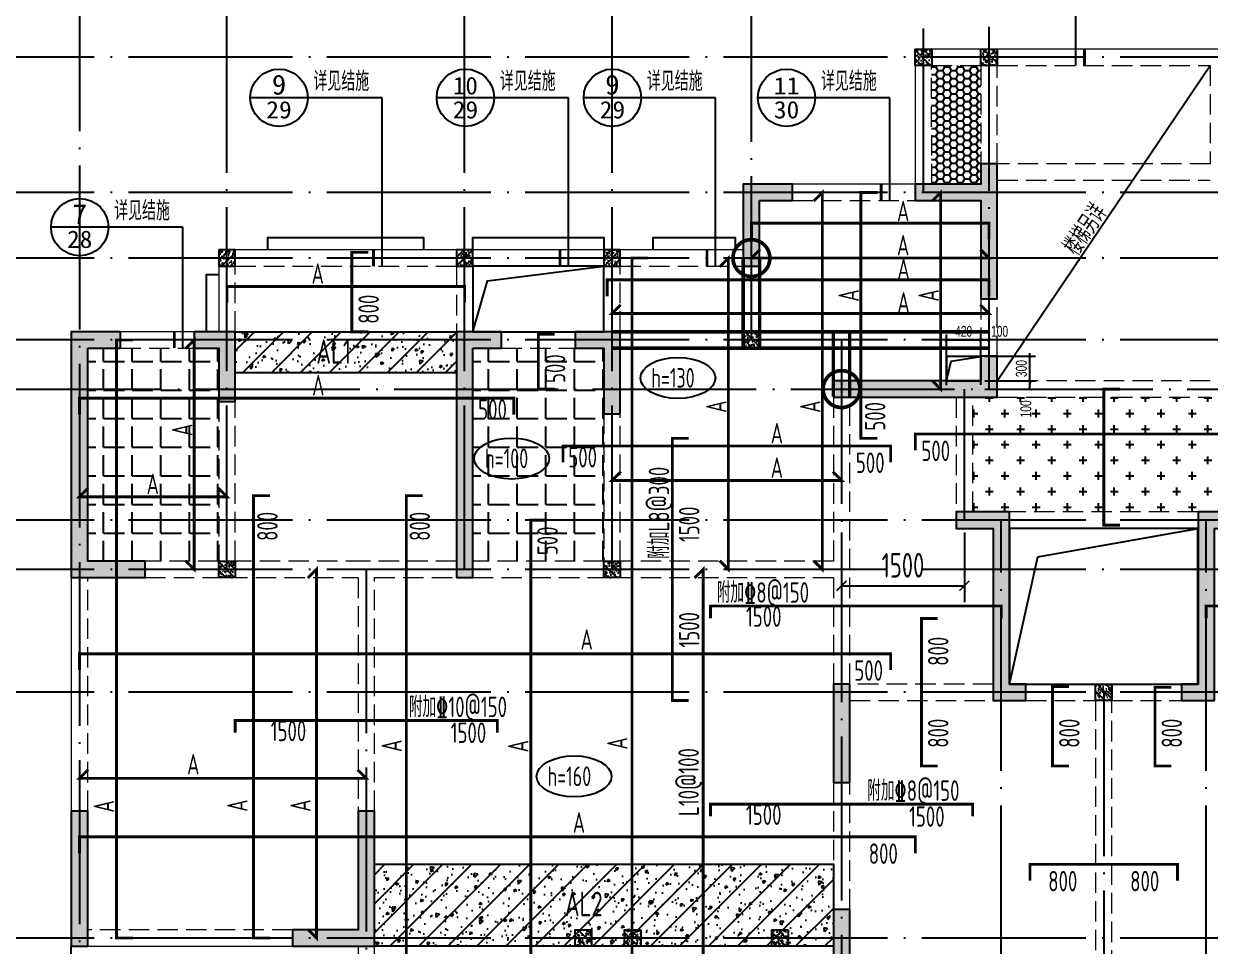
# Model space of a CAD drawing. Extents: x -461650 to 361314, y 245336 to 769729.
# Drawn here: x -11996 to 2484, y 574595 to 585855 of the extents above; entities that cross this region are included whole.
import ezdxf
from ezdxf.enums import TextEntityAlignment as Align

# ---------------------------------------------------------------- set-up
doc = ezdxf.new("R2010")
doc.units = 0
doc.header["$LTSCALE"] = 1000
doc.linetypes.add('DASH', pattern=[0.35, 0.25, -0.1])
doc.linetypes.add('DOTE', pattern=[2.42, 2, -0.2, 0.02, -0.2])
doc.layers.get('0').update_dxf_attribs({"linetype": 'CONTINUOUS'})
doc.layers.get('DEFPOINTS').update_dxf_attribs({"linetype": 'CONTINUOUS'})
doc.layers.add('+公共字体', color=7, linetype='CONTINUOUS', lineweight=20)
for name, color, linetype in [('A-DOTE', 10, 'DOTE'), ('BEAM', 4, 'DASH'), ('DIM_IDEN', 67, 'CONTINUOUS'), ('PUB_TEXT', 2, 'CONTINUOUS'), ('ROOF', 183, 'CONTINUOUS'), ('S-B板填充', 251, 'CONTINUOUS'), ('S-B板标注', 3, 'CONTINUOUS'), ('S-B板边线', 2, 'CONTINUOUS'), ('S-B板配筋', 6, 'CONTINUOUS'), ('S-B板配筋号', 7, 'CONTINUOUS'), ('S-C承台编号', 6, 'CONTINUOUS'), ('S-D洞口', 4, 'CONTINUOUS'), ('S-D洞口标注', 3, 'CONTINUOUS'), ('S-L主梁线', 4, 'DASH'), ('S-Q墙填充', 252, 'CONTINUOUS'), ('S-Q墙实线', 6, 'CONTINUOUS'), ('S-Q墙标注', 3, 'CONTINUOUS'), ('S-板正筋', 2, 'CONTINUOUS'), ('S-构造柱', 212, 'CONTINUOUS'), ('TEXT', 2, 'CONTINUOUS'), ('水平筋标注', 7, 'CONTINUOUS'), ('看线', 251, 'CONTINUOUS')]:
    doc.layers.add(name, color=color, linetype=linetype)
doc.layers.add('配箍校核', color=34, linetype='CONTINUOUS', plot=False)
doc.styles.add('_TCH_AXIS', font='COMPLEX', dxfattribs={"bigfont": 'GBCBIG'})
doc.styles.add('_TCH_LABEL', font='simhei.ttf')
doc.styles.add('TSSD_REIN', font='tssdeng.shx', dxfattribs={"width": 0.7, "height": 300, "bigfont": 'tssdchn.shx'})
doc.styles.add('结构文字', font='zstxt.shx', dxfattribs={"width": 0.7, "bigfont": 'zshz.shx'})
doc.dimstyles.new('STRUCK', dxfattribs={"dimtxt": 400, "dimasz": 121, "dimexe": 200, "dimexo": 150, "dimgap": 115, "dimtad": 1, "dimdec": 0, "dimdsep": 46, "dimtxsty": '结构文字', "dimblk": 'ARCHTICK', "dimcen": 400, "dimclrd": 3, "dimclre": 3, "dimclrt": 7, "dimadec": 0, "dimazin": 0, "dimtfac": 1, "dimtdec": 0, "dimtix": 1, "dimtmove": 2, "dimatfit": 3, "dimldrblk": '_DIMX', "dimfxl": 0, "dimtolj": 1, "dimtzin": 0, "dimarcsym": 0})
doc.dimstyles.new('STRUCK30', dxfattribs={"dimscale": 0.33333, "dimtxt": 400, "dimasz": 121, "dimexe": 200, "dimexo": 150, "dimgap": 115, "dimtad": 1, "dimdec": 0, "dimdsep": 46, "dimtxsty": '结构文字', "dimblk": 'ARCHTICK', "dimcen": 400, "dimclrd": 3, "dimclre": 3, "dimclrt": 7, "dimadec": 0, "dimazin": 0, "dimtfac": 1, "dimtdec": 0, "dimtix": 1, "dimtmove": 2, "dimatfit": 3, "dimldrblk": '_DIMX', "dimfxl": 0, "dimtolj": 1, "dimtzin": 0, "dimarcsym": 0})

# ---------------------------------------------------------------- blocks, each defined once
blk = doc.blocks.new('20210726.16395156')
at = {"layer": 'A-DOTE'}
for p, q in [((4600, 18249.9), (4600, 3600)), ((6400, 10900), (6400, 18249.9)), ((9300, 10900), (9300, 18249.9)), ((11100, 10900), (11100, 18249.9)), ((12800, 13700), (12800, 18249.9)), ((14900, 15500), (14900, 18249.9)), ((15700, 13100.3), (15700, 18249.9)), ((55600, 17150), (3600, 17150)), ((55600, 15500), (3600, 15500)), ((55600, 14700), (3600, 14700)), ((55600, 13700), (3600, 13700)), ((13900.2, 13700), (13900, 3600)), ((3600, 13100.3), (55600, 13100.3)), ((15400, 11500), (15400, 13100)), ((55600, 11500), (3600, 11500)), ((15850, 3600), (15850, 11500)), ((18350, 3600), (18350, 11500)), ((55600, 10900), (3600, 10900)), ((8100, 10900), (8100, 3600)), ((55600, 9400), (3600, 9400)), ((17100, 9400), (17100, 3600)), ((55600, 6400), (3600, 6400))]:
    blk.add_line(p, q, dxfattribs=at)
blk = doc.blocks.new('20210729.03501652')
at = {"layer": '看线', "color": 202, "ltscale": 0.5}
for points in [[(1800, 10900), (1800, 11050), (3700, 11050), (3700, 10900)], [(4300, 10900), (4300, 11050), (5900, 11050), (5900, 10900)], [(6500, 10900), (6500, 11050), (7500, 11050), (7500, 10900)], [(1050, 9900), (1050, 10600), (1200, 10600)]]:
    blk.add_lwpolyline(points, dxfattribs=at)
blk = doc.blocks.new('20210729.04150611')
at = {"layer": 'S-B板边线'}
blk.add_lwpolyline([(-28155, -31892), (-28155, -31893), (-29005, -31893), (-29005, -30693), (-31655, -30693), (-31655, -30093)], dxfattribs=at)
blk = doc.blocks.new('_ArchTick')
at = {"color": 0, "linetype": 'ByBlock', "const_width": 0.15}
blk.add_lwpolyline([(-0.5, -0.5), (0.5, 0.5)], dxfattribs=at)
blk = doc.blocks.new('*D2952')
at = {"layer": 'DEFPOINTS', "color": 0}
for p in [(-316, 581796), (284, 581796), (-316, 581496)]:
    blk.add_point(p, dxfattribs=at)
at = {"layer": 'S-D洞口标注', "color": 3, "lineweight": -2}
for p, q in [((284, 581796), (284, 581836)), ((-266, 581796), (351, 581796)), ((284, 581496), (284, 581796)), ((-266, 581496), (351, 581496)), ((284, 581496), (284, 581455))]:
    blk.add_line(p, q, dxfattribs=at)
at = {"layer": 'S-D洞口标注', "color": 3, "lineweight": -2, "xscale": 40.33293, "yscale": 40.33293, "zscale": 40.33293}
for p, rotation in [((284, 581796), 270), ((284, 581496), 90)]:
    blk.add_blockref('_ArchTick', p, dxfattribs=dict(at, rotation=rotation))
at = {"layer": 'S-D洞口标注', "color": 7, "insert": (179, 581646), "char_height": 133.3, "attachment_point": 5, "rotation": 90, "style": '结构文字'}
blk.add_mtext('\\A1;300', dxfattribs=at)
blk = doc.blocks.new('_DIMX')
blk.add_line((-150, 0), (150, 0))
at = {"const_width": 50}
blk.add_lwpolyline([(-70, -70), (70, 70)], dxfattribs=at)
blk = doc.blocks.new('*D2953')
at = {"layer": 'DEFPOINTS', "color": 0}
for p in [(-316, 581995), (-736, 581395), (-316, 581396)]:
    blk.add_point(p, dxfattribs=at)
at = {"layer": 'S-D洞口标注', "color": 3, "lineweight": -2}
for p, q in [((-736, 581445), (-736, 582062)), ((-736, 581995), (-316, 581995)), ((-316, 581446), (-316, 582062))]:
    blk.add_line(p, q, dxfattribs=at)
at = {"layer": 'S-D洞口标注', "color": 3, "lineweight": -2, "xscale": 40.33293, "yscale": 40.33293, "zscale": 40.33293, "rotation": 180}
blk.add_blockref('_ArchTick', (-736, 581995), dxfattribs=at)
at = {"layer": 'S-D洞口标注', "color": 3, "lineweight": -2, "xscale": 40.33293, "yscale": 40.33293, "zscale": 40.33293}
blk.add_blockref('_ArchTick', (-316, 581995), dxfattribs=at)
at = {"layer": 'S-D洞口标注', "color": 7, "insert": (-526, 582100), "char_height": 133.3, "attachment_point": 5, "style": '结构文字'}
blk.add_mtext('\\A1;420', dxfattribs=at)
blk = doc.blocks.new('*D2954')
at = {"layer": 'DEFPOINTS', "color": 0}
for p in [(-216, 581995), (-316, 581396), (-216, 581396)]:
    blk.add_point(p, dxfattribs=at)
at = {"layer": 'S-D洞口标注', "color": 3, "lineweight": -2}
for p, q in [((-316, 581446), (-316, 582062)), ((-316, 581995), (-216, 581995)), ((-216, 581446), (-216, 582062))]:
    blk.add_line(p, q, dxfattribs=at)
at = {"layer": 'S-D洞口标注', "color": 3, "lineweight": -2, "xscale": 40.33293, "yscale": 40.33293, "zscale": 40.33293, "rotation": 180}
blk.add_blockref('_ArchTick', (-316, 581995), dxfattribs=at)
at = {"layer": 'S-D洞口标注', "color": 3, "lineweight": -2, "xscale": 40.33293, "yscale": 40.33293, "zscale": 40.33293}
blk.add_blockref('_ArchTick', (-216, 581995), dxfattribs=at)
at = {"layer": 'S-D洞口标注', "color": 7, "insert": (-87, 582100), "char_height": 133.3, "attachment_point": 5, "style": '结构文字'}
blk.add_mtext('\\A1;100', dxfattribs=at)
blk = doc.blocks.new('*D2955')
at = {"layer": 'DEFPOINTS', "color": 0}
for p in [(-316, 581496), (-316, 581396), (284, 581496)]:
    blk.add_point(p, dxfattribs=at)
at = {"layer": 'S-D洞口标注', "color": 3, "lineweight": -2}
for p, q in [((-266, 581496), (351, 581496)), ((-266, 581396), (351, 581396)), ((284, 581396), (284, 581496))]:
    blk.add_line(p, q, dxfattribs=at)
at = {"layer": 'S-D洞口标注', "color": 3, "lineweight": -2, "xscale": 40.33293, "yscale": 40.33293, "zscale": 40.33293}
for p, rotation in [((284, 581496), 90), ((284, 581396), 270)]:
    blk.add_blockref('_ArchTick', p, dxfattribs=dict(at, rotation=rotation))
at = {"layer": 'S-D洞口标注', "color": 7, "insert": (234, 581154), "char_height": 133.3, "attachment_point": 5, "rotation": 90, "style": '结构文字'}
blk.add_mtext('\\A1;100', dxfattribs=at)
blk = doc.blocks.new('20210803.22403995')
at = {"layer": '+公共字体', "color": 2, "const_width": 45}
for points in [[(-856038, -168387, 1), (-856038, -167937, 1), (-856038, -168387, -1)], [(-854938, -169986, 1), (-854938, -169536, 1), (-854938, -169986, -1)]]:
    blk.add_lwpolyline(points, format="xyb", dxfattribs=at)
blk = doc.blocks.new('20210807.15312791')
at = {"layer": 'S-Q墙填充'}
h = blk.add_hatch(color=252, dxfattribs=at)
h.dxf.hatch_style = 1
h.paths.add_polyline_path([(72216, 67840), (72216, 68190), (72016, 68190), (72016, 67940), (71216, 67940), (71216, 67740), (72016, 67740), (72016, 66540), (72216, 66540)])
h = blk.add_hatch(color=252, dxfattribs=at)
h.dxf.hatch_style = 1
h.paths.add_polyline_path([(69316, 67740), (69716, 67740), (69716, 67940), (69116, 67940), (69116, 66940), (69316, 66940)])
h = blk.add_hatch(color=252, dxfattribs=at)
h.dxf.hatch_style = 1
h.paths.add_polyline_path([(61116, 65940), (61516, 65940), (61516, 66140), (60916, 66140), (60916, 63140), (61816, 63140), (61816, 63340), (61116, 63340)])
h = blk.add_hatch(color=252, dxfattribs=at)
h.dxf.hatch_style = 1
h.paths.add_polyline_path([(62416, 65940), (62716, 65940), (62716, 65290), (62916, 65290), (62916, 66140), (62416, 66140)])
h = blk.add_hatch(color=252, dxfattribs=at)
h.dxf.hatch_style = 1
h.paths.add_polyline_path([(65816, 65940), (66166, 65940), (66166, 66140), (65616, 66140), (65616, 63140), (65816, 63140)])
h = blk.add_hatch(color=252, dxfattribs=at)
h.dxf.hatch_style = 1
h.paths.add_polyline_path([(67616, 66140), (67066, 66140), (67066, 65940), (67416, 65940), (67416, 65140), (67616, 65140)])
h = blk.add_hatch(color=252, dxfattribs=at)
h.dxf.hatch_style = 1
h.paths.add_polyline_path([(70216, 65340), (71816, 65340), (72216, 65340), (72216, 65840), (72016, 65840), (72016, 65540), (71816, 65540), (70216, 65540)])
h = blk.add_hatch(color=252, dxfattribs=at)
h.dxf.hatch_style = 1
h.paths.add_polyline_path([(72366, 61840), (72366, 63940), (71716, 63940), (71716, 63740), (72166, 63740), (72166, 61640), (72566, 61640), (72566, 61840)])
h = blk.add_hatch(color=252, dxfattribs=at)
h.dxf.hatch_style = 1
h.paths.add_polyline_path([(74866, 61640), (74866, 63740), (75316, 63740), (75316, 63940), (74666, 63940), (74666, 61840), (74466, 61840), (74466, 61640)])
h = blk.add_hatch(color=252, dxfattribs=at)
h.dxf.hatch_style = 1
h.paths.add_polyline_path([(70416, 60640), (70416, 61840), (70216, 61840), (70216, 60640)])
h = blk.add_hatch(color=252, dxfattribs=at)
h.dxf.hatch_style = 1
h.paths.add_polyline_path([(61116, 58640), (61116, 60290), (60916, 60290), (60916, 58640)])
h = blk.add_hatch(color=252, dxfattribs=at)
h.dxf.hatch_style = 1
h.paths.add_polyline_path([(64616, 60290), (64416, 60290), (64416, 58840), (63716, 58840), (63616, 58840), (63616, 58640), (63716, 58640), (64616, 58640)])
h = blk.add_hatch(color=252, dxfattribs=at)
h.dxf.hatch_style = 1
h.paths.add_polyline_path([(70216, 57440), (70966, 57440), (70966, 57640), (70416, 57640), (70416, 59090), (70216, 59090)])
at = {"layer": 'S-D洞口', "color": 5}
for points in [[(65816, 66140), (67416, 66140), (67416, 66940), (65816, 66940), (65816, 66140), (65993, 66762), (67416, 66940)], [(72366, 61840), (74666, 61840), (74666, 63740), (72366, 63740), (72366, 61840), (72712, 63393), (74666, 63740)]]:
    blk.add_lwpolyline(points, dxfattribs=at)
at = {"layer": 'S-L主梁线', "linetype": 'ByBlock', "lineweight": 18}
for p, q in [((72116, 69590), (71215, 69589)), ((71215, 69589), (71216, 67940)), ((74915, 69590), (72116, 69590)), ((71216, 67940), (69716, 67940)), ((62716, 67140), (62716, 66140)), ((65716, 67140), (62716, 67140)), ((67516, 67140), (65716, 67140)), ((69116, 67140), (67516, 67140)), ((65816, 66940), (67416, 66940)), ((65816, 66140), (65816, 66940)), ((67416, 66940), (67416, 66140)), ((62416, 66140), (61516, 66140)), ((67066, 66140), (66166, 66140)), ((72366, 63740), (74666, 63740)), ((60916, 63140), (60916, 60290)), ((73516, 61840), (72566, 61840)), ((74466, 61840), (73516, 61840)), ((61116, 58640), (63616, 58640))]:
    blk.add_line(p, q, dxfattribs=at)
at = {"layer": 'S-L主梁线', "linetype": 'DASH', "lineweight": 18}
for p, q in [((71415, 69389), (72016, 69390)), ((71416, 67940), (71415, 69389)), ((72016, 69390), (72016, 68190)), ((72216, 69390), (74815, 69390)), ((72216, 68190), (72216, 69390)), ((74815, 69390), (74816, 68190)), ((74816, 68190), (72216, 68190)), ((72216, 67990), (74816, 67990)), ((69716, 67740), (71216, 67740)), ((62916, 66940), (65616, 66940)), ((62916, 66140), (62916, 66940)), ((65616, 66940), (65616, 66140)), ((67616, 66940), (69116, 66940)), ((67616, 66140), (67616, 66940)), ((72016, 66540), (72016, 65840)), ((72216, 65840), (72216, 66540)), ((61516, 65940), (62416, 65940)), ((66166, 65940), (67066, 65940)), ((74816, 65540), (72216, 65540)), ((70216, 65340), (70216, 63340)), ((70416, 63240), (70416, 65340)), ((71716, 65340), (71716, 63940)), ((71916, 63940), (71916, 65340)), ((72216, 65340), (74816, 65340)), ((62716, 65290), (62716, 63340)), ((62916, 63340), (62916, 65290)), ((67416, 65140), (67416, 63340)), ((67616, 63340), (67616, 65140)), ((74666, 63940), (72366, 63940)), ((62716, 63340), (61816, 63340)), ((64516, 63340), (62916, 63340)), ((65616, 63340), (64516, 63340)), ((67416, 63340), (65816, 63340)), ((70216, 63340), (67616, 63340)), ((61116, 60290), (61116, 63140)), ((61816, 63140), (62816, 63140)), ((62816, 63140), (64416, 63140)), ((64416, 63140), (64416, 60290)), ((64616, 63140), (65616, 63140)), ((64616, 60290), (64616, 63140)), ((65816, 63140), (67516, 63140)), ((67516, 63140), (70216, 63140)), ((70216, 63140), (70216, 61840)), ((70416, 61840), (70416, 63240)), ((72166, 61840), (70416, 61840)), ((70416, 61640), (72166, 61640)), ((72566, 61640), (73416, 61640)), ((73416, 61640), (73416, 57640)), ((73616, 57640), (73616, 61640)), ((73616, 61640), (74466, 61640)), ((70216, 60640), (70216, 59090)), ((70416, 59090), (70416, 60640)), ((63616, 58840), (61116, 58840)), ((64416, 58640), (64416, 57040)), ((64616, 57040), (64616, 58640))]:
    blk.add_line(p, q, dxfattribs=at)
at = {"layer": 'S-Q墙实线'}
for points in [[(72216, 67840), (72216, 68190), (72016, 68190), (72016, 67940), (71216, 67940), (71216, 67740), (72016, 67740), (72016, 66540), (72216, 66540), (72216, 67840)], [(63716, 58840), (63616, 58840), (63616, 58640), (63716, 58640), (64616, 58640), (64616, 60290), (64416, 60290), (64416, 58840), (63716, 58840)]]:
    blk.add_lwpolyline(points, dxfattribs=at)
for points in [[(69316, 67740), (69716, 67740), (69716, 67940), (69116, 67940), (69116, 66940), (69316, 66940)], [(61116, 65940), (61516, 65940), (61516, 66140), (60916, 66140), (60916, 63140), (61816, 63140), (61816, 63340), (61116, 63340)], [(62416, 65940), (62716, 65940), (62716, 65290), (62916, 65290), (62916, 66140), (62416, 66140)], [(65816, 65940), (66166, 65940), (66166, 66140), (65616, 66140), (65616, 63140), (65816, 63140)], [(67616, 66140), (67066, 66140), (67066, 65940), (67416, 65940), (67416, 65140), (67616, 65140)], [(70216, 65340), (71816, 65340), (72216, 65340), (72216, 65840), (72016, 65840), (72016, 65540), (71816, 65540), (70216, 65540)], [(72366, 61840), (72366, 63940), (71716, 63940), (71716, 63740), (72166, 63740), (72166, 61640), (72566, 61640), (72566, 61840)], [(74866, 61640), (74866, 63740), (75316, 63740), (75316, 63940), (74666, 63940), (74666, 61840), (74466, 61840), (74466, 61640)], [(70416, 60640), (70416, 61840), (70216, 61840), (70216, 60640)], [(61116, 58640), (61116, 60290), (60916, 60290), (60916, 58640)], [(70216, 57440), (70966, 57440), (70966, 57640), (70416, 57640), (70416, 59090), (70216, 59090)]]:
    blk.add_lwpolyline(points, close=True, dxfattribs=at)
blk = doc.blocks.new('20210730.02141516')
at = {"layer": 'S-构造柱'}
h = blk.add_hatch(dxfattribs=at)
h.set_pattern_fill('ARMORED', color=256, scale=15, angle=-90, style=0)
h.set_pattern_definition([(320, (-154189.41, 3278673.45), (-9.4128202, -107.5890274), [11.25, -123.75]), (265, (-154189.41, 3278673.45), (112.82882, 20.8127), [9, -99]), (10.4514, (-154190.19, 3278664.49), (103.4159313, -86.7764073), [9.5610285, -105.1713168]), (316.1842, (-154159.41, 3278673.45), (-24.827852, -160.0861573), [16.875, -185.625]), (6.6356, (-154161.48, 3278660.11), (146.117681, -140.199406), [14.341543, -157.75695]), (261.1842, (-154159.41, 3278673.45), (146.11779, -140.199292), [13.5, -148.5]), (291, (-154166.91, 3278658.45), (-60.3928336, -89.5360578), [11.25, -123.75]), (236, (-154166.91, 3278658.45), (108.7725068, -36.4972998), [9, -99]), (341.4514, (-154171.94, 3278650.99), (48.3795745, -126.0333943), [9.5610285, -105.1713168]), (307.5, (-154189.41, 3278673.454), (49.93407807, -1.8239783), [0, -97.8, 0, -100.5, 0, -99.375]), (277.5, (-154189.41, 3278673.454), (59.1617568, -39.4604306), [0, -57.3, 0, -95.55, 0, -37.875]), (237.5, (-154189.41, 3278706.904), (-3.38323076, -80.07336543), [0, -37.5, 0, -117, 0, -155.25]), (227.5, (-154189.41, 3278721.904), (15.0157473, -87.4779254), [0, -48.75, 0, -77.7, 0, -110.25]), (315, (-154189.41, 3278673.454), (53.0330086, 53.0330086), [])])
h.paths.add_polyline_path([(200, 200), (200, 0), (0, 0), (0, 200)])
blk.add_lwpolyline([(200, 200), (200, 0), (0, 0), (0, 200)], close=True, dxfattribs=at)
blk = doc.blocks.new('20210809.18285270')
at = {"layer": 'ROOF', "rotation": 359.9999999538236}
for p in [(10300, 12550), (11100, 12550), (8200, 9100)]:
    blk.add_blockref('20210730.02141516', p, dxfattribs=at)
at = {"layer": 'ROOF', "xscale": -1}
for p in [(2000, 10100), (4900, 10100), (6700, 10100)]:
    blk.add_blockref('20210730.02141516', p, dxfattribs=at)
at = {"layer": 'ROOF'}
for p in [(1800, 6300), (6500, 6300), (12500, 4800), (6150, 1800), (6750, 1800), (8550, 1800)]:
    blk.add_blockref('20210730.02141516', p, dxfattribs=at)
blk = doc.blocks.new('*D431')
at = {"layer": 'DEFPOINTS', "color": 0}
for p in [(-205458, -4859), (-203959, -4859), (-203959, -5659)]:
    blk.add_point(p, dxfattribs=at)
at = {"layer": 'S-Q墙标注', "color": 3, "lineweight": -2}
for p, q in [((-205458, -5009), (-205458, -5859)), ((-203959, -5009), (-203959, -5859)), ((-205458, -5659), (-203959, -5659))]:
    blk.add_line(p, q, dxfattribs=at)
at = {"layer": 'S-Q墙标注', "color": 3, "lineweight": -2, "xscale": 121, "yscale": 121, "zscale": 121, "rotation": 180}
blk.add_blockref('_ArchTick', (-205458, -5659), dxfattribs=at)
at = {"layer": 'S-Q墙标注', "color": 3, "lineweight": -2, "xscale": 121, "yscale": 121, "zscale": 121}
blk.add_blockref('_ArchTick', (-203959, -5659), dxfattribs=at)
at = {"layer": 'S-Q墙标注', "color": 7, "insert": (-204709, -5409), "char_height": 300, "attachment_point": 5, "style": 'TSSD_REIN'}
blk.add_mtext('\\A1;1500', dxfattribs=at)
blk = doc.blocks.new('20210810.07360379')
at = {"layer": 'DIM_IDEN'}
for p, q in [((12508, 14555), (12508, 15853)), ((3132, 14161), (2432, 14161)), ((4041, 14161), (3132, 14161)), ((4041, 12105), (4041, 14161)), ((5407, 14161), (4707, 14161)), ((6316, 14161), (5407, 14161)), ((6316, 12105), (6316, 14161)), ((7201, 14161), (6501, 14161)), ((8110, 14161), (7201, 14161)), ((8110, 12105), (8110, 14161)), ((9326, 14161), (8626, 14161)), ((10235, 14161), (9326, 14161)), ((10235, 12905), (10235, 14161)), ((700, 12581), (0, 12581)), ((1609, 12581), (700, 12581)), ((1609, 11105), (1609, 12581))]:
    blk.add_line(p, q, dxfattribs=at)
at = {"layer": 'DIM_IDEN', "const_width": 35}
for points in [[(12613, 14555), (12613, 14755)], [(10130, 12905), (10130, 13105)], [(3936, 12105), (3936, 12305)], [(6211, 12105), (6211, 12305)], [(8005, 12105), (8005, 12305)], [(1504, 11105), (1504, 11305)]]:
    blk.add_lwpolyline(points, dxfattribs=at)
at = {"layer": 'DIM_IDEN'}
for centre in [(2782, 14161), (5057, 14161), (6851, 14161), (8976, 14161), (350, 12581)]:
    blk.add_circle(centre, 350, dxfattribs=at)
at = {"layer": 'PUB_TEXT', "style": '_TCH_AXIS'}
for p in [(3202, 14245), (5477, 14245), (7271, 14245), (9396, 14245), (770, 12665)]:
    blk.add_text('详见结施', height=236.3, dxfattribs=at).set_placement(p)
at = {"layer": 'PUB_TEXT', "style": '_TCH_LABEL'}
for s, height, width, p, p2 in [('9', 242, 1.011364, (2694, 14200), (2870, 14200)), ('10', 213.8, 0.988889, (4905, 14202), (5209, 14202)), ('9', 242, 1.011364, (6763, 14200), (6939, 14200)), ('11', 210.8, 1.034884, (8819, 14202), (9133, 14202)), ('29', 211.6, 1.022989, (2626, 13909), (2938, 13909)), ('29', 211.6, 1.022989, (4902, 13909), (5213, 13909)), ('29', 211.6, 1.022989, (6696, 13909), (7007, 13909)), ('30', 212, 1.017143, (8821, 13909), (9131, 13909)), ('7', 241, 1.053254, (259, 12620), (441, 12620)), ('28', 212.3, 1.011364, (196, 12328), (504, 12328))]:
    blk.add_text(s, height=height, dxfattribs=dict(at, width=width)).set_placement(p, p2, align=Align.FIT)
blk = doc.blocks.new('20210810.19092027')
at = {"layer": 'S-Q墙标注'}
dim = blk.add_linear_dim(base=(96017.8, 61274), p1=(94518, 62074), p2=(96017.8, 62074), dimstyle='STRUCK', override={"dimtxt": 300, "dimgap": 100, "dimtxsty": 'TSSD_REIN'}, dxfattribs=at)
dim.commit()
dim.dimension.update_dxf_attribs({"geometry": '*D431', "text_midpoint": (95267.9, 61524), "insert": (299976.5, 66933)})

msp = doc.modelspace()

# ---------------------------------------------------------------- hatches: boundary and pattern name
at = {"layer": 'BEAM', "linetype": 'ByBlock'}
h = msp.add_hatch(dxfattribs=at)
h.set_pattern_fill('ARMORED', color=252, scale=50, angle=180, style=0)
h.set_pattern_definition([(230, (-227186.93, 2496016.55), (-358.63009, 31.376067), [37.5, -412.5]), (175, (-227186.93, 2496016.55), (69.37567, -376.09607), [30, -330]), (280.4514, (-227216.8, 2496019.16), (-289.25469, -344.71977), [31.870095, -350.571056]), (226.1842, (-227186.93, 2495916.55), (-533.62052, 82.75951), [56.25, -618.75]), (276.6356, (-227231.4, 2495923.44), (-467.33135, -487.05894), [47.80514, -525.8565]), (171.1842, (-227186.9, 2495916.55), (-467.33097, -487.0593), [45, -495]), (201, (-227236.93, 2495941.55), (-298.453526, 201.309445), [37.5, -412.5]), (146, (-227236.93, 2495941.55), (-121.657666, -362.57502), [30, -330]), (251.4514, (-227261.8, 2495958.32), (-420.111314, -161.26525), [31.870095, -350.571056]), (217.5, (-227186.93, 2496016.55), (-6.079928, -166.446927), [0, -326, 0, -335, 0, -331.25]), (187.5, (-227186.93, 2496016.55), (-131.534769, -197.205856), [0, -191, 0, -318.5, 0, -126.25]), (147.5, (-227075.43, 2496016.55), (-266.911218, 11.277436), [0, -125, 0, -390, 0, -517.5]), (137.5, (-227025.43, 2496016.55), (-291.593085, -50.05249), [0, -162.5, 0, -259, 0, -367.5]), (225, (-227186.93, 2496016.55), (176.776695, -176.776695), [])])
h.paths.add_polyline_path([(-6715.8, 581595.24), (-9415.79, 581595.24), (-9415.79, 582095.24), (-6715.8, 582095.24)])
h = msp.add_hatch(dxfattribs=at)
h.set_pattern_fill('ARMORED', color=252, scale=50, angle=180, style=0)
h.set_pattern_definition([(230, (-225386.93, 2489016.55), (-358.63009, 31.376067), [37.5, -412.5]), (175, (-225386.93, 2489016.55), (69.37567, -376.09607), [30, -330]), (280.4514, (-225416.8, 2489019.16), (-289.25469, -344.71977), [31.870095, -350.571056]), (226.1842, (-225386.93, 2488916.55), (-533.62052, 82.75951), [56.25, -618.75]), (276.6356, (-225431.4, 2488923.44), (-467.33135, -487.05894), [47.80514, -525.8565]), (171.1842, (-225386.9, 2488916.55), (-467.33097, -487.0593), [45, -495]), (201, (-225436.93, 2488941.55), (-298.453526, 201.309445), [37.5, -412.5]), (146, (-225436.93, 2488941.55), (-121.657666, -362.57502), [30, -330]), (251.4514, (-225461.8, 2488958.32), (-420.111314, -161.26525), [31.870095, -350.571056]), (217.5, (-225386.93, 2489016.55), (-6.079928, -166.446927), [0, -326, 0, -335, 0, -331.25]), (187.5, (-225386.93, 2489016.55), (-131.534769, -197.205856), [0, -191, 0, -318.5, 0, -126.25]), (147.5, (-225275.43, 2489016.55), (-266.911218, 11.277436), [0, -125, 0, -390, 0, -517.5]), (137.5, (-225225.43, 2489016.55), (-291.593085, -50.05249), [0, -162.5, 0, -259, 0, -367.5]), (225, (-225386.93, 2489016.55), (176.776695, -176.776695), [])])
h.paths.add_polyline_path([(-2115.79, 574595.24), (-7715.79, 574595.24), (-7715.79, 575595.24), (-2115.79, 575595.24)])
at = {"layer": 'S-B板填充', "linetype": 'ByBlock'}
h = msp.add_hatch(dxfattribs=at)
h.set_pattern_fill('HONEY', color=252, scale=17.142857, style=0)
h.set_pattern_definition([(0, (54762.814, 401308.696), (81.642857, 47.136514), [54.42857, -108.857143]), (120, (54762.814, 401308.696), (-81.642847, 47.136531), [54.42857, -108.857143]), (60, (54762.814, 401308.696), (1e-05, 94.273045), [-108.857143, 54.42857])])
h.paths.add_polyline_path([(-915.95, 583895.23), (-315.81, 583895.23), (-315.81, 585345.1), (-915.95, 585345.1)])
at = {"layer": 'S-B板填充'}
h = msp.add_hatch(dxfattribs=at)
h.set_pattern_fill('ANGLE', color=252, scale=50, style=0)
h.set_pattern_definition([(0, (86418.14, 433651.37), (0, 349.25), [254, -95.25]), (90, (86418.14, 433651.37), (-349.25, 2e-14), [254, -95.25])])
h.paths.add_polyline_path([(-11215.81, 581895.23), (-9615.79, 581895.23), (-9615.79, 579295.24), (-11215.81, 579295.24)])
h = msp.add_hatch(dxfattribs=at)
h.set_pattern_fill('ANGLE', color=252, scale=50, style=0)
h.set_pattern_definition([(0, (91118.13, 433651.37), (0, 349.25), [254, -95.25]), (90, (91118.13, 433651.37), (-349.25, 2e-14), [254, -95.25])])
h.paths.add_polyline_path([(-6515.81, 581895.23), (-4915.79, 581895.23), (-4915.79, 579295.24), (-6515.81, 579295.24)])
h = msp.add_hatch(dxfattribs=at)
h.set_pattern_fill('CROSS', color=252, scale=30, style=0)
h.set_pattern_definition([(0, (86418.14, 433651.37), (190.5, 190.5), [95.25, -285.75]), (90, (86465.76, 433603.74), (-190.5, 190.5), [95.25, -285.75])])
h.paths.add_polyline_path([(-415.87, 581295.5), (2784.07, 581295.5), (2784.07, 579895.23), (-415.87, 579895.23)])

# ---------------------------------------------------------------- linework, layer by layer
at = {"layer": 'BEAM', "linetype": 'ByBlock'}
for points in [[(-6715.8, 581595.24), (-9415.79, 581595.24), (-9415.79, 582095.24), (-6715.8, 582095.24)], [(-2115.79, 574595.24), (-7715.79, 574595.24), (-7715.79, 575595.24), (-2115.79, 575595.24)]]:
    msp.add_lwpolyline(points, close=True, dxfattribs=at)
at = {"layer": 'S-B板标注'}
for centre in [(-4013.12, 581531.15), (-6041.88, 580548.31), (-5279.21, 576668.19)]:
    msp.add_ellipse(centre, major_axis=(-457.33, 0), ratio=0.54724159, dxfattribs=at)
at = {"layer": 'S-B板配筋', "lineweight": 35, "const_width": 35}
for points in [[(-2355.86, 579301.3), (-2249.79, 579195.23), (-2249.79, 583795.23), (-2355.86, 583689.17)], [(-1580.61, 580795.5), (-1780.61, 580795.5), (-1780.61, 583795.23), (-1580.61, 583795.23)], [(-911.65, 581501.57), (-805.58, 581395.5), (-805.58, 583795.23), (-911.65, 583689.17)], [(-3115.82, 583221.62), (-3115.82, 583421.62), (-215.82, 583421.62), (-215.82, 583221.62)], [(-7791.9, 582095.23), (-7991.9, 582095.23), (-7991.9, 583065.23), (-7791.9, 583065.23)], [(-4372.75, 572895.4), (-4572.75, 572895.4), (-4572.75, 582995.23), (-4372.75, 582995.23)], [(-3502.64, 579301.3), (-3396.57, 579195.23), (-3396.57, 582995.23), (-3502.64, 582889.17)], [(-3009.75, 583101.3), (-3115.82, 582995.23), (-215.82, 582995.23), (-321.88, 583101.3)], [(-4875.79, 582528.59), (-4875.79, 582728.59), (-215.8, 582728.59), (-215.8, 582528.59)], [(-9515.81, 582448.68), (-9515.81, 582648.68), (-6615.81, 582648.71), (-6615.81, 582448.71)], [(-4709.74, 582424.6), (-4815.8, 582318.54), (-215.82, 582318.53), (-321.88, 582424.59)], [(-10663.2, 574695.23), (-10863.2, 574695.23), (-10863.2, 581995.23), (-10663.2, 581995.23)], [(-10021.79, 579301.3), (-9915.72, 579195.23), (-9915.72, 581995.23), (-10021.79, 581889.17)], [(-5515.79, 581395.23), (-5715.79, 581395.23), (-5715.79, 582065.23), (-5515.79, 582065.23)], [(1384.2, 579735.23), (1184.2, 579735.23), (1184.2, 581395.5), (1384.2, 581395.5)], [(-11315.82, 581084.89), (-11315.82, 581284.89), (-6015.79, 581284.89), (-6015.79, 581084.89)], [(-3880.18, 577595.24), (-4080.18, 577595.24), (-4080.18, 580795.24), (-3880.18, 580795.24)], [(-1115.87, 580647.2), (-1115.87, 580847.2), (3484.07, 580847.2), (3484.07, 580647.2)], [(-5415.79, 580501.63), (-5415.79, 580701.63), (-1415.8, 580701.64), (-1415.8, 580501.64)], [(-4709.74, 580386.86), (-4815.81, 580280.79), (-2015.64, 580280.79), (-2121.7, 580386.86)], [(-11209.74, 580187.15), (-11315.8, 580081.08), (-9515.8, 580081.08), (-9621.87, 580187.15)], [(-8992.73, 574695.23), (-9192.73, 574695.23), (-9192.73, 580095.24), (-8992.73, 580095.24)], [(-7126.97, 572895.4), (-7326.97, 572895.4), (-7326.96, 580095.24), (-7126.96, 580095.24)], [(-5608.46, 572895.4), (-5808.46, 572895.4), (-5808.46, 579795.24), (-5608.46, 579795.24)], [(-8528.56, 574801.3), (-8422.5, 574695.23), (-8422.5, 579195.23), (-8528.56, 579089.17)], [(-3810.17, 573001.46), (-3704.1, 572895.4), (-3704.1, 579195.24), (-3810.17, 579089.17)], [(-3615.8, 578597.57), (-3615.8, 578747.57), (-65.8, 578747.57), (-65.8, 578597.57)], [(5984.22, 578597.57), (5984.22, 578747.57), (2434.22, 578747.57), (2434.22, 578597.57)], [(-840.8, 576795.23), (-1040.8, 576795.23), (-1040.8, 578595.23), (-840.8, 578595.23)], [(-1415.79, 577965.58), (-1415.79, 578165.58), (-11315.8, 578165.58), (-11315.8, 577965.58)], [(759.2, 576795.23), (559.2, 576795.23), (559.2, 577765.23), (759.2, 577765.23)], [(2009.2, 576795.23), (1809.2, 576795.23), (1809.2, 577755.23), (2009.2, 577755.23)], [(-9415.8, 577201.29), (-9415.8, 577351.29), (-6215.8, 577351.29), (-6215.8, 577201.29)], [(-11209.74, 576750.84), (-11315.8, 576644.77), (-7815.8, 576644.77), (-7921.87, 576750.84)], [(-3615.71, 576179.26), (-3615.71, 576329.26), (-415.71, 576329.26), (-415.71, 576179.26)], [(-1115.79, 575730.45), (-1115.79, 575930.45), (-11315.8, 575930.45), (-11315.8, 575730.45)], [(284.21, 575395.23), (284.21, 575595.23), (2084.21, 575595.23), (2084.21, 575395.23)]]:
    msp.add_lwpolyline(points, dxfattribs=at)
at = {"layer": 'S-B板配筋号', "color": 1}
msp.add_lwpolyline([(-115.81, 581495.5), (2483.71, 585345.23)], dxfattribs=at)
at = {"layer": 'S-D洞口', "color": 5}
for points in [[(-6515.8, 582095.23), (-4915.79, 582095.23), (-4915.79, 582895.23), (-6515.8, 582895.23), (-6515.8, 582095.23), (-6338.02, 582717.46), (-4915.79, 582895.23)], [(-735.81, 581495.5), (-315.81, 581495.5), (-315.81, 581795.5), (-735.81, 581795.5), (-735.81, 581495.5), (-677.47, 581737.17), (-315.81, 581795.5)], [(34.19, 577795.23), (2334.19, 577795.23), (2334.19, 579695.23), (34.19, 579695.23), (34.19, 577795.23), (381.02, 579348.41), (2334.19, 579695.23)]]:
    msp.add_lwpolyline(points, dxfattribs=at)
at = {"layer": 'S-板正筋', "color": 5, "linetype": 'DASH', "const_width": 42.86}
for points in [[(-3215.8, 582995.23), (-3215.81, 581895.23)], [(-3015.8, 582995.23), (-3015.81, 581895.23)], [(-215.79, 582095.23), (-4815.81, 582095.23)], [(-2115.8, 581304.78), (-2115.8, 582095.23)], [(-1915.79, 581304.78), (-1915.79, 582095.23)], [(-215.79, 581895.23), (-4815.81, 581895.23)]]:
    msp.add_lwpolyline(points, dxfattribs=at)

# ---------------------------------------------------------------- block references
msp.add_blockref('20210729.03501652', (-10815.83, 572195.23))
at = {"layer": 'A-DOTE'}
msp.add_blockref('20210726.16395156', (-15915.8, 568295.19), dxfattribs=at)
at = {"layer": 'PUB_TEXT'}
msp.add_blockref('20210810.07360379', (-11662.89, 570790.61), dxfattribs=at)
at = {"layer": 'S-B板边线'}
msp.add_blockref('20210729.04150611', (20239.55, 604687.77), dxfattribs=at)
at = {"layer": 'S-C承台编号'}
msp.add_blockref('20210803.22403995', (852922.33, 751156.77), dxfattribs=at)
at = {"layer": 'S-Q墙填充'}
msp.add_blockref('20210807.15312791', (-72331.45, 515955.69), dxfattribs=at)
at = {"layer": '水平筋标注'}
msp.add_blockref('20210810.19092027', (-96533.64, 517721.24), dxfattribs=at)
at = {"layer": '配箍校核'}
msp.add_blockref('20210809.18285270', (-11415.82, 572795.07), dxfattribs=at)

# ---------------------------------------------------------------- texts
at = {"layer": 'S-B板标注', "color": 7, "style": 'TSSD_REIN', "width": 0.7}
for s, p in [('h=130', (-4337.81, 581413.01)), ('h=100', (-6366.57, 580430.17)), ('h=160', (-5603.9, 576550.05))]:
    msp.add_text(s, height=240, dxfattribs=at).set_placement(p)
at = {"layer": 'S-B板配筋号', "color": 1, "style": 'TSSD_REIN', "width": 0.7}
for s, p in [('A', (-1339.33, 583444.03)), ('A', (-1339.33, 583027.09)), ('A', (-1334.52, 582740.08)), ('A', (-8483.04, 582680.55)), ('A', (-1334.52, 582330.03)), ('A', (-8476.64, 581316.75)), ('A', (-2880.21, 580733.49)), ('A', (-2880.21, 580312.65)), ('A', (-10496.53, 580112.94)), ('附加%%1328@150', (-3538.16, 578788.12)), ('A', (-5201.09, 578214.98)), ('附加%%13210@150', (-7296.47, 577391.85)), ('A', (-10002.8, 576693.11)), ('附加%%1328@150', (-1702.66, 576369.82)), ('A', (-5295.31, 575979.86))]:
    msp.add_text(s, height=250, dxfattribs=at).set_placement(p)
for s, rotation, p in [('楼梯另详', 55.970982, (873.89, 583001.63)), ('A', 449.999992, (-1803.23, 582462.91)), ('A', 449.999992, (-828.2, 582462.91)), ('A', 449.999992, (-3419.19, 581105.79)), ('A', 449.999992, (-2272.41, 581105.79)), ('A', 449.999992, (-9938.34, 580821.59)), ('附加L8@300', 449.999992, (-4118.8, 579324.37)), ('A', 89.999992, (-7381.32, 576965.96)), ('A', 89.999992, (-5836.21, 576961.39)), ('A', 89.999992, (-4627.11, 576995.73)), ('L10@100', 449.999992, (-3757.21, 576184.91)), ('A', 449.999992, (-10892.66, 576226.93)), ('A', 449.999992, (-9263.65, 576236.34)), ('A', 449.999992, (-8493.41, 576236.34))]:
    msp.add_text(s, height=250, rotation=rotation, dxfattribs=at).set_placement(p)
at = {"layer": 'S-B板配筋号', "style": 'TSSD_REIN', "width": 0.7}
for s, rotation, p in [('800', 449.999992, (-7911.9, 582370.72)), ('500', 449.999992, (-5635.79, 581645.23)), ('500', 449.999992, (-1730.54, 581062.71)), ('1500', 449.999992, (-4000.18, 579745.24)), ('800', 89.999992, (-9147.41, 579720.08)), ('800', 89.999992, (-7287.93, 579720.08)), ('500', 89.999992, (-5728.46, 579543.51)), ('1500', 449.999992, (-4000.18, 578456.79)), ('800', 449.999992, (-960.8, 578195.23)), ('800', 449.999992, (-960.8, 577195.23)), ('800', 449.999992, (639.2, 577195.23)), ('800', 449.999992, (1889.2, 577195.23))]:
    msp.add_text(s, height=250, rotation=rotation, dxfattribs=at).set_placement(p, align=Align.TOP_CENTER)
for s, p in [('500', (-6274.83, 581272.11)), ('500', (-5174.83, 580688.84)), ('500', (-865.87, 580767.2)), ('500', (-1665.8, 580621.64)), ('1500', (-2965.47, 578744.54)), ('500', (-1685.19, 578085.58)), ('1500', (-8765.47, 577348.26)), ('1500', (-6569.2, 577325.96)), ('1500', (-2965.37, 576326.24)), ('1500', (-975.4, 576303.94)), ('800', (-1505.93, 575850.45)), ('800', (684.21, 575515.23)), ('800', (1684.21, 575515.23))]:
    msp.add_text(s, height=250, dxfattribs=at).set_placement(p, align=Align.TOP_CENTER)
at = {"layer": 'TEXT', "color": 1, "style": 'TSSD_REIN', "width": 0.7}
for s, p in [('AL1', (-8001.13, 581704.63, 0)), ('AL2', (-4931.07, 574961.36, 0))]:
    msp.add_text(s, height=300, dxfattribs=at).set_placement(p, align=Align.RIGHT)

# ---------------------------------------------------------------- dimensions: what is measured, and where the dimension line sits
at = {"layer": 'S-D洞口标注'}
dim = msp.add_linear_dim(base=(-315.81, 581994.9), p1=(-735.81, 581394.9), p2=(-315.81, 581395.5), dimstyle='STRUCK30', dxfattribs=at)
dim.commit()
dim.dimension.update_dxf_attribs({"geometry": '*D2953', "text_midpoint": (-525.81, 582099.9)})
dim = msp.add_linear_dim(base=(-215.82, 581994.9), p1=(-315.81, 581395.5), p2=(-215.82, 581395.5), dimstyle='STRUCK30', dxfattribs=at)
dim.commit()
dim.dimension.update_dxf_attribs({"geometry": '*D2954', "text_midpoint": (-86.93, 582099.9), "dimtype": 160})
dim = msp.add_linear_dim(base=(284.19, 581795.5), p1=(-315.81, 581495.5), p2=(-315.81, 581795.5), angle=90, dimstyle='STRUCK30', dxfattribs=at)
dim.commit()
dim.dimension.update_dxf_attribs({"geometry": '*D2952', "text_midpoint": (179.19, 581645.5)})
dim = msp.add_linear_dim(base=(284.19, 581495.5), p1=(-315.81, 581395.5), p2=(-315.81, 581495.5), angle=90, dimstyle='STRUCK30', dxfattribs=at)
dim.commit()
dim.dimension.update_dxf_attribs({"geometry": '*D2955', "text_midpoint": (234.19, 581153.58), "dimtype": 160})

doc.saveas('drawing.dxf')
